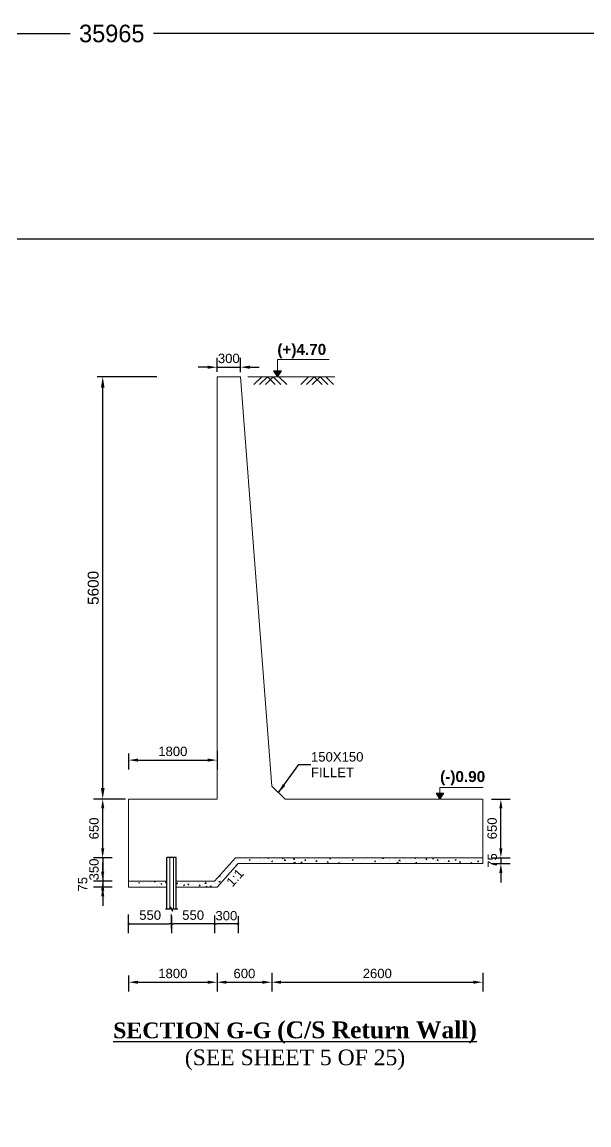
# Model space of a CAD drawing. Extents: x -358915 to 1258323, y -1667244 to -305611.
# Drawn here: x 365743 to 372996, y -1472801 to -1458699 of the extents above; entities that cross this region are included whole.
import ezdxf

# ---------------------------------------------------------------- set-up
doc = ezdxf.new("R2010")
doc.units = 0
doc.header["$LTSCALE"] = 300
doc.header["$MEASUREMENT"] = 0
doc.layers.get('0').update_dxf_attribs({"linetype": 'CONTINUOUS'})
doc.layers.get('DEFPOINTS').update_dxf_attribs({"linetype": 'CONTINUOUS'})
for name, color, linetype in [('Box', 7, 'CONTINUOUS'), ('LINE', 7, 'CONTINUOUS'), ('TXT', 7, 'CONTINUOUS')]:
    doc.layers.add(name, color=color, linetype=linetype)
doc.layers.add('Dim', color=7, linetype='CONTINUOUS', lineweight=9)
doc.layers.add('HATCH', color=252, linetype='CONTINUOUS', lineweight=5)
doc.styles.add('Arial', font='arial.ttf')
doc.styles.add('DIM', font='isocp3.shx')
doc.dimstyles.new('3', dxfattribs={"dimtxt": 225, "dimasz": 350, "dimexe": 100, "dimexo": 25, "dimgap": 9, "dimtad": 0, "dimdec": 0, "dimzin": 0, "dimdsep": 46, "dimtxsty": 'Standard', "dimcen": 0, "dimclrd": 5, "dimclre": 6, "dimclrt": 256, "dimadec": 0, "dimazin": 0, "dimtfac": 1, "dimtdec": 0, "dimtofl": 0, "dimtmove": 2, "dimatfit": 3, "dimfxl": 1, "dimtolj": 1, "dimtzin": 0, "dimarcsym": 0})
doc.dimstyles.new('dim_60', dxfattribs={"dimtxt": 120, "dimasz": 120, "dimexe": 60, "dimexo": 60, "dimgap": 50, "dimtad": 1, "dimdec": 0, "dimzin": 0, "dimdsep": 46, "dimtxsty": 'DIM', "dimcen": 0.09, "dimclrd": 5, "dimclre": 5, "dimclrt": 7, "dimadec": 0, "dimazin": 0, "dimtfac": 1, "dimtdec": 0, "dimtmove": 0, "dimatfit": 3, "dimfxl": 1, "dimtolj": 1, "dimtzin": 0, "dimarcsym": 0})
doc.dimstyles.new('dim_70', dxfattribs={"dimtxt": 140, "dimasz": 140, "dimexe": 70, "dimexo": 40, "dimgap": 50, "dimtad": 1, "dimdec": 0, "dimzin": 0, "dimdsep": 46, "dimtxsty": 'Arial', "dimcen": 0.09, "dimclrd": 5, "dimclre": 5, "dimclrt": 7, "dimadec": 0, "dimazin": 0, "dimtfac": 1, "dimtdec": 0, "dimtmove": 0, "dimatfit": 3, "dimfxl": 1, "dimtolj": 1, "dimtzin": 0, "dimarcsym": 0})

# ---------------------------------------------------------------- blocks, each defined once
blk = doc.blocks.new('*D366')
at = {"layer": 'DEFPOINTS', "color": 0, "ltscale": 500, "transparency": 16777216}
for p in [(368538, -1463112), (368238, -1463231), (368538, -1463236)]:
    blk.add_point(p, dxfattribs=at)
at = {"layer": 'Dim', "color": 5, "lineweight": -2, "ltscale": 500, "transparency": 16777216}
for p, q in [((368238, -1463171), (368238, -1462992)), ((368538, -1463176), (368538, -1462992)), ((368118, -1463112), (367998, -1463112)), ((368238, -1463112), (368538, -1463112)), ((368658, -1463112), (368778, -1463112))]:
    blk.add_line(p, q, dxfattribs=at)
at = {"layer": 'Dim', "color": 5, "ltscale": 500, "transparency": 16777216}
for points in [[(368118, -1463092), (368118, -1463132), (368238, -1463112)], [(368658, -1463092), (368658, -1463132), (368538, -1463112)]]:
    blk.add_solid(points, dxfattribs=at)
at = {"layer": 'Dim', "color": 7, "ltscale": 500, "transparency": 16777216, "insert": (368388, -1463000), "char_height": 120, "attachment_point": 5, "style": 'Arial'}
blk.add_mtext('\\A1;300', dxfattribs=at)
blk = doc.blocks.new('*D367')
at = {"layer": 'DEFPOINTS', "color": 0, "ltscale": 500, "transparency": 16777216}
for p in [(366976, -1469385), (366775, -1469684), (367225, -1469684)]:
    blk.add_point(p, dxfattribs=at)
at = {"layer": 'Dim', "color": 5, "lineweight": -2, "ltscale": 500, "transparency": 16777216}
for p, q in [((366775, -1469265), (366775, -1469145)), ((366895, -1469385), (366655, -1469385)), ((366775, -1469385), (366775, -1469684)), ((366895, -1469684), (366655, -1469684)), ((366775, -1469804), (366775, -1469924))]:
    blk.add_line(p, q, dxfattribs=at)
at = {"layer": 'Dim', "color": 5, "ltscale": 500, "transparency": 16777216}
for points in [[(366755, -1469265), (366795, -1469265), (366775, -1469385)], [(366755, -1469804), (366795, -1469804), (366775, -1469684)]]:
    blk.add_solid(points, dxfattribs=at)
at = {"layer": 'Dim', "color": 7, "ltscale": 500, "transparency": 16777216, "insert": (366664, -1469535), "char_height": 120, "attachment_point": 5, "rotation": 90, "style": 'Arial'}
blk.add_mtext('\\A1;350', dxfattribs=at)
blk = doc.blocks.new('*D368')
at = {"layer": 'DEFPOINTS', "color": 0, "ltscale": 500, "transparency": 16777216}
for p in [(366775, -1469759), (367225, -1469684), (367225, -1469759)]:
    blk.add_point(p, dxfattribs=at)
at = {"layer": 'Dim', "color": 5, "lineweight": -2, "ltscale": 500, "transparency": 16777216}
for p, q in [((366775, -1469564), (366775, -1469444)), ((366895, -1469684), (366655, -1469684)), ((366895, -1469759), (366655, -1469759)), ((366775, -1469684), (366775, -1469759)), ((366775, -1469879), (366775, -1469999))]:
    blk.add_line(p, q, dxfattribs=at)
at = {"layer": 'Dim', "color": 5, "ltscale": 500, "transparency": 16777216}
for points in [[(366755, -1469564), (366795, -1469564), (366775, -1469684)], [(366755, -1469879), (366795, -1469879), (366775, -1469759)]]:
    blk.add_solid(points, dxfattribs=at)
at = {"layer": 'Dim', "color": 7, "ltscale": 500, "transparency": 16777216, "insert": (366519, -1469723), "char_height": 120, "attachment_point": 5, "rotation": 90, "style": 'Arial'}
blk.add_mtext('\\A1;75', dxfattribs=at)
blk = doc.blocks.new('*D369')
at = {"layer": 'DEFPOINTS', "color": 0, "ltscale": 500, "transparency": 16777216}
for p in [(371468, -1469384), (371624, -1469459), (371869, -1469459)]:
    blk.add_point(p, dxfattribs=at)
at = {"layer": 'Dim', "color": 5, "lineweight": -2, "ltscale": 500, "transparency": 16777216}
for p, q in [((371869, -1469264), (371869, -1469144)), ((371749, -1469384), (371989, -1469384)), ((371749, -1469459), (371989, -1469459)), ((371869, -1469384), (371869, -1469459)), ((371869, -1469579), (371869, -1469699))]:
    blk.add_line(p, q, dxfattribs=at)
at = {"layer": 'Dim', "color": 5, "ltscale": 500, "transparency": 16777216}
for points in [[(371849, -1469264), (371889, -1469264), (371869, -1469384)], [(371849, -1469579), (371889, -1469579), (371869, -1469459)]]:
    blk.add_solid(points, dxfattribs=at)
at = {"layer": 'Dim', "color": 7, "ltscale": 500, "transparency": 16777216, "insert": (371759, -1469420), "char_height": 120, "attachment_point": 5, "rotation": 90, "style": 'Arial'}
blk.add_mtext('\\A1;75', dxfattribs=at)
blk = doc.blocks.new('*D370')
at = {"layer": 'DEFPOINTS', "color": 0, "ltscale": 500, "transparency": 16777216}
for p in [(368238, -1468886), (368938, -1468886), (368938, -1470976)]:
    blk.add_point(p, dxfattribs=at)
at = {"layer": 'Dim', "color": 5, "lineweight": -2, "ltscale": 500, "transparency": 16777216}
for p, q in [((368238, -1470856), (368238, -1471096)), ((368938, -1470856), (368938, -1471096)), ((368358, -1470976), (368818, -1470976))]:
    blk.add_line(p, q, dxfattribs=at)
at = {"layer": 'Dim', "color": 5, "ltscale": 500, "transparency": 16777216}
for points in [[(368358, -1470956), (368358, -1470996), (368238, -1470976)], [(368818, -1470956), (368818, -1470996), (368938, -1470976)]]:
    blk.add_solid(points, dxfattribs=at)
at = {"layer": 'Dim', "color": 7, "ltscale": 500, "transparency": 16777216, "insert": (368588, -1470865), "char_height": 120, "attachment_point": 5, "style": 'Arial'}
blk.add_mtext('\\A1;600', dxfattribs=at)
blk = doc.blocks.new('*D371')
at = {"layer": 'DEFPOINTS', "color": 0, "ltscale": 500, "transparency": 16777216}
for p in [(368938, -1468886), (371638, -1469876), (371638, -1470976)]:
    blk.add_point(p, dxfattribs=at)
at = {"layer": 'Dim', "color": 5, "lineweight": -2, "ltscale": 500, "transparency": 16777216}
for p, q in [((368938, -1470856), (368938, -1471096)), ((371638, -1470856), (371638, -1471096)), ((369058, -1470976), (371518, -1470976))]:
    blk.add_line(p, q, dxfattribs=at)
at = {"layer": 'Dim', "color": 5, "ltscale": 500, "transparency": 16777216}
for points in [[(369058, -1470956), (369058, -1470996), (368938, -1470976)], [(371518, -1470956), (371518, -1470996), (371638, -1470976)]]:
    blk.add_solid(points, dxfattribs=at)
at = {"layer": 'Dim', "color": 7, "ltscale": 500, "transparency": 16777216, "insert": (370288, -1470865), "char_height": 120, "attachment_point": 5, "style": 'Arial'}
blk.add_mtext('\\A1;2600', dxfattribs=at)
blk = doc.blocks.new('*D372')
at = {"layer": 'DEFPOINTS', "color": 0, "ltscale": 500, "transparency": 16777216}
for p in [(371596, -1468634), (371869, -1468634), (371596, -1469384)]:
    blk.add_point(p, dxfattribs=at)
at = {"layer": 'Dim', "color": 5, "lineweight": -2, "ltscale": 500, "transparency": 16777216}
for p, q in [((371749, -1468634), (371989, -1468634)), ((371869, -1469264), (371869, -1468754)), ((371749, -1469384), (371989, -1469384))]:
    blk.add_line(p, q, dxfattribs=at)
at = {"layer": 'Dim', "color": 5, "ltscale": 500, "transparency": 16777216}
for points in [[(371849, -1468754), (371889, -1468754), (371869, -1468634)], [(371849, -1469264), (371889, -1469264), (371869, -1469384)]]:
    blk.add_solid(points, dxfattribs=at)
at = {"layer": 'Dim', "color": 7, "ltscale": 500, "transparency": 16777216, "insert": (371758, -1469009), "char_height": 120, "attachment_point": 5, "rotation": 90, "style": 'Arial'}
blk.add_mtext('\\A1;650', dxfattribs=at)
blk = doc.blocks.new('*D373')
at = {"layer": 'DEFPOINTS', "color": 0, "ltscale": 500, "transparency": 16777216}
for p in [(366775, -1468634), (367225, -1468634), (367225, -1469385)]:
    blk.add_point(p, dxfattribs=at)
at = {"layer": 'Dim', "color": 5, "lineweight": -2, "ltscale": 500, "transparency": 16777216}
for p, q in [((366895, -1468634), (366655, -1468634)), ((366775, -1469265), (366775, -1468754)), ((366895, -1469385), (366655, -1469385))]:
    blk.add_line(p, q, dxfattribs=at)
at = {"layer": 'Dim', "color": 5, "ltscale": 500, "transparency": 16777216}
for points in [[(366755, -1468754), (366795, -1468754), (366775, -1468634)], [(366755, -1469265), (366795, -1469265), (366775, -1469385)]]:
    blk.add_solid(points, dxfattribs=at)
at = {"layer": 'Dim', "color": 7, "ltscale": 500, "transparency": 16777216, "insert": (366664, -1469010), "char_height": 120, "attachment_point": 5, "rotation": 90, "style": 'Arial'}
blk.add_mtext('\\A1;650', dxfattribs=at)
blk = doc.blocks.new('_Dot')
at = {"color": 0, "linetype": 'ByBlock', "lineweight": -2}
blk.add_line((-0.5, 0), (-1, 0), dxfattribs=at)
at = {"color": 0, "linetype": 'ByBlock', "const_width": 0.5}
blk.add_lwpolyline([(-0.25, 0, 1), (0.25, 0, 1)], format="xyb", close=True, dxfattribs=at)
blk = doc.blocks.new('*D374')
at = {"layer": 'DEFPOINTS', "color": 0, "ltscale": 500, "transparency": 16777216}
for p in [(367657, -1470230), (367107, -1470421), (367657, -1470350)]:
    blk.add_point(p, dxfattribs=at)
at = {"layer": 'Dim', "color": 5, "lineweight": -2, "ltscale": 500, "transparency": 16777216}
for p, q in [((367107, -1470350), (367107, -1470110)), ((367657, -1470290), (367657, -1470110)), ((367137, -1470230), (367627, -1470230))]:
    blk.add_line(p, q, dxfattribs=at)
at = {"layer": 'Dim', "color": 5, "lineweight": -2, "ltscale": 500, "transparency": 16777216, "xscale": 30, "yscale": 30, "zscale": 30, "rotation": 180}
blk.add_blockref('_Dot', (367107, -1470230), dxfattribs=at)
at = {"layer": 'Dim', "color": 5, "lineweight": -2, "ltscale": 500, "transparency": 16777216, "xscale": 30, "yscale": 30, "zscale": 30}
blk.add_blockref('_Dot', (367657, -1470230), dxfattribs=at)
at = {"layer": 'Dim', "color": 7, "ltscale": 500, "transparency": 16777216, "insert": (367382, -1470119), "char_height": 120, "attachment_point": 5, "style": 'Arial'}
blk.add_mtext('\\A1;550', dxfattribs=at)
blk = doc.blocks.new('*D375')
at = {"layer": 'DEFPOINTS', "color": 0, "ltscale": 500, "transparency": 16777216}
for p in [(367657, -1470075), (368207, -1470063), (367657, -1470230)]:
    blk.add_point(p, dxfattribs=at)
at = {"layer": 'Dim', "color": 5, "lineweight": -2, "ltscale": 500, "transparency": 16777216}
for p, q in [((367657, -1470135), (367657, -1470350)), ((368207, -1470123), (368207, -1470350)), ((368177, -1470230), (367687, -1470230))]:
    blk.add_line(p, q, dxfattribs=at)
at = {"layer": 'Dim', "color": 5, "lineweight": -2, "ltscale": 500, "transparency": 16777216, "xscale": 30, "yscale": 30, "zscale": 30, "rotation": 180}
blk.add_blockref('_Dot', (367657, -1470230), dxfattribs=at)
at = {"layer": 'Dim', "color": 5, "lineweight": -2, "ltscale": 500, "transparency": 16777216, "xscale": 30, "yscale": 30, "zscale": 30}
blk.add_blockref('_Dot', (368207, -1470230), dxfattribs=at)
at = {"layer": 'Dim', "color": 7, "ltscale": 500, "transparency": 16777216, "insert": (367932, -1470119), "char_height": 120, "attachment_point": 5, "style": 'Arial'}
blk.add_mtext('\\A1;550', dxfattribs=at)
blk = doc.blocks.new('*D376')
at = {"layer": 'DEFPOINTS', "color": 0, "ltscale": 500, "transparency": 16777216}
for p in [(368207, -1470113), (368507, -1470071), (368207, -1470230)]:
    blk.add_point(p, dxfattribs=at)
at = {"layer": 'Dim', "color": 5, "lineweight": -2, "ltscale": 500, "transparency": 16777216}
for p, q in [((368207, -1470173), (368207, -1470350)), ((368507, -1470131), (368507, -1470350)), ((368477, -1470230), (368237, -1470230))]:
    blk.add_line(p, q, dxfattribs=at)
at = {"layer": 'Dim', "color": 5, "lineweight": -2, "ltscale": 500, "transparency": 16777216, "xscale": 30, "yscale": 30, "zscale": 30, "rotation": 180}
blk.add_blockref('_Dot', (368207, -1470230), dxfattribs=at)
at = {"layer": 'Dim', "color": 5, "lineweight": -2, "ltscale": 500, "transparency": 16777216, "xscale": 30, "yscale": 30, "zscale": 30}
blk.add_blockref('_Dot', (368507, -1470230), dxfattribs=at)
at = {"layer": 'Dim', "color": 7, "ltscale": 500, "transparency": 16777216, "insert": (368357, -1470126), "char_height": 120, "attachment_point": 5, "style": 'Arial'}
blk.add_mtext('\\A1;300', dxfattribs=at)
blk = doc.blocks.new('*D377')
at = {"layer": 'DEFPOINTS', "color": 0, "ltscale": 500, "transparency": 16777216}
for p in [(368238, -1469051), (367107, -1470830), (368238, -1470976)]:
    blk.add_point(p, dxfattribs=at)
at = {"layer": 'Dim', "color": 5, "lineweight": -2, "ltscale": 500, "transparency": 16777216}
for p, q in [((367107, -1470890), (367107, -1471096)), ((368238, -1470856), (368238, -1471096)), ((367227, -1470976), (368118, -1470976))]:
    blk.add_line(p, q, dxfattribs=at)
at = {"layer": 'Dim', "color": 5, "ltscale": 500, "transparency": 16777216}
for points in [[(367227, -1470956), (367227, -1470996), (367107, -1470976)], [(368118, -1470956), (368118, -1470996), (368238, -1470976)]]:
    blk.add_solid(points, dxfattribs=at)
at = {"layer": 'Dim', "color": 7, "ltscale": 500, "transparency": 16777216, "insert": (367672, -1470865), "char_height": 120, "attachment_point": 5, "style": 'Arial'}
blk.add_mtext('\\A1;1800', dxfattribs=at)
blk = doc.blocks.new('*D379')
at = {"layer": 'Box', "color": 5, "lineweight": -2, "transparency": 16777216}
for p, q in [((367467, -1463234), (366705, -1463234)), ((366775, -1468494), (366775, -1463374)), ((367067, -1468634), (366705, -1468634))]:
    blk.add_line(p, q, dxfattribs=at)
at = {"layer": 'Box', "color": 5, "transparency": 16777216}
for points in [[(366752, -1463374), (366799, -1463374), (366775, -1463234)], [(366752, -1468494), (366799, -1468494), (366775, -1468634)]]:
    blk.add_solid(points, dxfattribs=at)
at = {"layer": 'DEFPOINTS', "color": 0, "transparency": 16777216}
for p in [(366775, -1463234), (367507, -1463234), (367107, -1468634)]:
    blk.add_point(p, dxfattribs=at)
at = {"layer": 'Box', "color": 7, "transparency": 16777216, "insert": (366654, -1465934), "char_height": 140, "attachment_point": 5, "rotation": 90, "style": 'Arial'}
blk.add_mtext('\\A1;5600', dxfattribs=at)
blk = doc.blocks.new('*D1356')
at = {"layer": 'DEFPOINTS', "color": 0, "ltscale": 500, "transparency": 16777216}
for p in [(368238, -1466211), (367107, -1467990), (368238, -1468136)]:
    blk.add_point(p, dxfattribs=at)
at = {"layer": 'Dim', "color": 5, "lineweight": -2, "ltscale": 500, "transparency": 16777216}
for p, q in [((367107, -1468050), (367107, -1468256)), ((368238, -1468016), (368238, -1468256)), ((367227, -1468136), (368118, -1468136))]:
    blk.add_line(p, q, dxfattribs=at)
at = {"layer": 'Dim', "color": 5, "ltscale": 500, "transparency": 16777216}
for points in [[(367227, -1468116), (367227, -1468156), (367107, -1468136)], [(368118, -1468116), (368118, -1468156), (368238, -1468136)]]:
    blk.add_solid(points, dxfattribs=at)
at = {"layer": 'Dim', "color": 7, "ltscale": 500, "transparency": 16777216, "insert": (367672, -1468025), "char_height": 120, "attachment_point": 5, "style": 'Arial'}
blk.add_mtext('\\A1;1800', dxfattribs=at)
blk = doc.blocks.new('*D1498')
at = {"layer": 'DEFPOINTS', "color": 0, "ltscale": 0.5, "transparency": 16777216}
for p in [(384873, -1458846), (348908, -1461471), (384873, -1461471)]:
    blk.add_point(p, dxfattribs=at)
at = {"layer": 'LINE', "color": 6, "lineweight": -2, "ltscale": 0.5, "transparency": 16777216}
for p, q in [((348908, -1461446), (348908, -1458746)), ((384873, -1461446), (384873, -1458746))]:
    blk.add_line(p, q, dxfattribs=at)
at = {"layer": 'LINE', "color": 5, "lineweight": -2, "ltscale": 0.5, "transparency": 16777216}
for p, q in [((349258, -1458846), (366357, -1458846)), ((384523, -1458846), (367425, -1458846))]:
    blk.add_line(p, q, dxfattribs=at)
at = {"layer": 'LINE', "color": 5, "ltscale": 0.5, "transparency": 16777216}
for points in [[(349258, -1458788), (349258, -1458904), (348908, -1458846)], [(384523, -1458788), (384523, -1458904), (384873, -1458846)]]:
    blk.add_solid(points, dxfattribs=at)
at = {"layer": 'LINE', "ltscale": 0.5, "transparency": 16777216, "insert": (366891, -1458846), "char_height": 225, "attachment_point": 5}
blk.add_mtext('\\A1;35965', dxfattribs=at)

msp = doc.modelspace()

# ---------------------------------------------------------------- hatches: boundary and pattern name
at = {"layer": 'Dim', "ltscale": 500}
h = msp.add_hatch(color=15, dxfattribs=at)
h.dxf.hatch_style = 1
h.paths.add_polyline_path([(369010.8, -1463160.1), (368961.1, -1463160.1), (369010.8, -1463234.1)])
h.paths.add_polyline_path([(369060.5, -1463160.1), (369010.8, -1463160.1), (369010.8, -1463234.1)])
h = msp.add_hatch(color=15, dxfattribs=at)
h.dxf.hatch_style = 1
h.paths.add_polyline_path([(371089.3, -1468560.5), (371039.6, -1468560.5), (371089.3, -1468634.4)])
h.paths.add_polyline_path([(371139, -1468560.5), (371089.3, -1468560.5), (371089.3, -1468634.4)])
at = {"layer": 'HATCH', "ltscale": 10}
h = msp.add_hatch(dxfattribs=at)
h.set_pattern_fill('ANSI31', color=256, scale=375, angle=45, style=0)
h.set_pattern_definition([(90, (325026.13, -1460072.966), (-46.875, 7e-15), [])])
h.paths.add_polyline_path([(367596.9, -1470039.2), (367641.2, -1470039.2), (367641.2, -1470010.6), (367669.2, -1470066), (367669.2, -1470039.2), (367716.9, -1470038.5), (367716.9, -1469384.4), (367596.9, -1469384.4)])

# ---------------------------------------------------------------- linework, layer by layer
at = {"color": 7, "lineweight": 15}
for p, q in [((368538, -1463234.1), (368238, -1463234.1)), ((368238, -1468634.4), (368238, -1463234.1)), ((368938.2, -1468469.8), (368538, -1463234.1)), ((368938.2, -1468469.8), (369111.5, -1468634.4)), ((367106.9, -1468634.4), (368238, -1468634.4)), ((367106.9, -1469759.4), (367106.9, -1468634.4)), ((369106.9, -1468634.4), (371633.6, -1468634.4)), ((369106.9, -1468634.4), (369106.9, -1468634.4)), ((371638.2, -1469459.4), (371638.2, -1468634.4)), ((368475.9, -1469384.4), (371638.2, -1469384.4)), ((371638.2, -1469459.4), (368507, -1469459.4)), ((367106.9, -1469684.4), (367596.9, -1469684.4)), ((367106.9, -1469759.4), (367596.9, -1469759.4)), ((367716.9, -1469684.4), (368206.9, -1469684.4)), ((367716.9, -1469759.4), (368238, -1469759.4))]:
    msp.add_line(p, q, dxfattribs=at)
for points in [[(368475.9, -1469384.4), (368206.9, -1469684.4)], [(368507, -1469459.4), (368238, -1469759.4)]]:
    msp.add_lwpolyline(points, dxfattribs=at)
at = {"layer": 'Dim', "ltscale": 500}
for points in [[(369010.8, -1463160.1), (369010.8, -1463012.9), (369673.4, -1463012.9)], [(371089.3, -1468560.5), (371089.3, -1468484.6), (371641.1, -1468484.6)]]:
    msp.add_lwpolyline(points, dxfattribs=at)
for points in [[(369010.8, -1463234.1), (369060.5, -1463160.1), (368961.1, -1463160.1)], [(371089.3, -1468634.4), (371039.6, -1468560.5), (371139, -1468560.5)]]:
    msp.add_lwpolyline(points, close=True, dxfattribs=at)
at = {"layer": 'HATCH', "color": 8, "lineweight": 15}
msp.add_line((368633, -1463234.1), (369744.8, -1463234.1), dxfattribs=at)
for points in [[(368808.8, -1463234.1), (368709, -1463333.9)], [(368882.4, -1463234.1), (368782.5, -1463333.9)], [(368955.9, -1463234.1), (368856, -1463333.9)], [(368882.4, -1463234.1), (368982.2, -1463333.9)], [(368955.9, -1463234.1), (369055.8, -1463333.9)], [(369029.4, -1463234.1), (369129.3, -1463333.9)], [(369408.2, -1463234.1), (369308.3, -1463333.9)], [(369481.7, -1463234.1), (369381.9, -1463333.9)], [(369555.3, -1463234.1), (369455.4, -1463333.9)], [(369481.7, -1463234.1), (369581.6, -1463333.9)], [(369555.3, -1463234.1), (369655.1, -1463333.9)], [(369628.8, -1463234.1), (369728.7, -1463333.9)]]:
    msp.add_lwpolyline(points, dxfattribs=at)
at = {"layer": 'LINE'}
for p, q in [((367596.9, -1469684.4), (367596.9, -1469382.5)), ((367596.9, -1470038.5), (367596.9, -1469382.5)), ((367716.9, -1469382.5), (367596.9, -1469382.5)), ((367716.9, -1470038.5), (367716.9, -1469382.5)), ((367578.5, -1470039.2), (367641.2, -1470039.2)), ((367641.2, -1470039.2), (367641.2, -1470010.6)), ((367641.2, -1470010.6), (367669.2, -1470066)), ((367669.2, -1470066), (367669.2, -1470039.2)), ((367669.6, -1470039.2), (367735.6, -1470039.2))]:
    msp.add_line(p, q, dxfattribs=at)
at = {"layer": 'LINE', "color": 2, "lineweight": 15}
for p, q in [((368389.4, -1469480.9), (368395.1, -1469481.4)), ((368395.1, -1469481.4), (368394.1, -1469475.8)), ((368404.6, -1469475.8), (368404.6, -1469475.8)), ((368439.3, -1469472.1), (368439.3, -1469472.1)), ((368478.9, -1469478.8), (368492.9, -1469473.4)), ((368478.9, -1469478.8), (368485.6, -1469483.3)), ((368486, -1469479.1), (368486, -1469479.1)), ((368488.4, -1469412.5), (368488.4, -1469412.5)), ((368491.9, -1469476.3), (368492.9, -1469473.4)), ((368530.9, -1469459.2), (368530.9, -1469459.2)), ((368542.3, -1469417.8), (368542.3, -1469417.8)), ((368555.9, -1469452.1), (368555.9, -1469452.1)), ((368581, -1469452.6), (368581, -1469452.6)), ((368592.3, -1469397.5), (368592.3, -1469397.5)), ((368646.9, -1469414.3), (368660.9, -1469408.9)), ((368646.9, -1469414.3), (368656.9, -1469421)), ((368649.1, -1469422.3), (368649.1, -1469422.3)), ((368656.7, -1469442.6), (368656.7, -1469442.6)), ((368656.9, -1469421), (368660.9, -1469408.9)), ((368672.5, -1469432.1), (368672.5, -1469432.1)), ((368692.6, -1469450), (368692.6, -1469450)), ((368755.8, -1469426.8), (368755.8, -1469426.8)), ((368783.1, -1469426), (368783.1, -1469426)), ((368789.2, -1469412.1), (368789.2, -1469412.1)), ((368793.6, -1469437.2), (368793.6, -1469437.2)), ((368833.1, -1469419.4), (368833.1, -1469419.4)), ((368862.6, -1469431.3), (368862.6, -1469431.3)), ((368881.6, -1469388.4), (368885.4, -1469384.4)), ((368881.6, -1469388.5), (368899.3, -1469391.3)), ((368897.5, -1469422.2), (368897.5, -1469422.2)), ((368899.3, -1469391.3), (368898.5, -1469384.4)), ((368905.8, -1469392.1), (368905.8, -1469392.1)), ((368908.9, -1469409.4), (368908.9, -1469409.4)), ((368934.3, -1469430.3), (368948.4, -1469424.9)), ((368934.3, -1469430.3), (368944.3, -1469437)), ((368944.3, -1469437), (368948.3, -1469424.9)), ((368969.4, -1469435.8), (368969.4, -1469435.8)), ((369000.1, -1469408.1), (369000.1, -1469408.1)), ((369035.2, -1469392.8), (369035.2, -1469392.8)), ((369072.7, -1469392.7), (369079.6, -1469384.4)), ((369072.7, -1469392.7), (369084.6, -1469393.7)), ((369076.1, -1469440.4), (369076.1, -1469440.4)), ((369084.6, -1469393.7), (369082.9, -1469384.4)), ((369085.2, -1469386.2), (369085.2, -1469386.2)), ((369095, -1469421.6), (369112.8, -1469424.4)), ((369095.1, -1469421.5), (369110.7, -1469405.3)), ((369101.2, -1469395.3), (369101.2, -1469395.3)), ((369108.4, -1469455.1), (369108.4, -1469455.1)), ((369112.8, -1469424.4), (369110.6, -1469405.4)), ((369182.9, -1469444.9), (369182.9, -1469444.9)), ((369202.6, -1469446.9), (369202.6, -1469446.9)), ((369216.1, -1469405.2), (369225.7, -1469393.7)), ((369216.1, -1469405.2), (369228.1, -1469406.3)), ((369221.8, -1469446.3), (369235.8, -1469440.9)), ((369221.8, -1469446.3), (369231.7, -1469453)), ((369228.1, -1469406.3), (369225.7, -1469393.7)), ((369231.7, -1469453), (369235.8, -1469440.9)), ((369234.7, -1469438.5), (369234.7, -1469438.5)), ((369247.5, -1469451.3), (369247.5, -1469451.3)), ((369284.8, -1469431.9), (369284.8, -1469431.9)), ((369289.7, -1469449.4), (369289.7, -1469449.4)), ((369305.3, -1469432.8), (369305.3, -1469432.8)), ((369308.4, -1469454.7), (369326.2, -1469457.5)), ((369308.5, -1469454.6), (369324.1, -1469438.4)), ((369326.2, -1469457.5), (369324, -1469438.5)), ((369359.6, -1469417.8), (369369.2, -1469406.3)), ((369359.6, -1469417.8), (369371.5, -1469418.8)), ((369360.5, -1469421.9), (369360.5, -1469421.9)), ((369364.1, -1469431.3), (369364.1, -1469431.3)), ((369371.5, -1469418.8), (369369.2, -1469406.3)), ((369393.7, -1469384.4), (369399.8, -1469388.5)), ((369396.4, -1469453.9), (369396.4, -1469453.9)), ((369399.8, -1469388.5), (369401.1, -1469384.4)), ((369406.3, -1469420), (369406.3, -1469420)), ((369480.7, -1469411.3), (369480.7, -1469411.3)), ((369486.8, -1469405.3), (369486.8, -1469405.3)), ((369503, -1469430.3), (369512.7, -1469418.8)), ((369503, -1469430.3), (369515, -1469431.4)), ((369503.2, -1469458.4), (369503.2, -1469458.4)), ((369510.2, -1469405), (369510.2, -1469405)), ((369515, -1469431.4), (369512.7, -1469418.8)), ((369516.7, -1469459.4), (369523.2, -1469457)), ((369522.4, -1469459.4), (369523.2, -1469457)), ((369528.7, -1469455.2), (369528.7, -1469455.2)), ((369536.9, -1469398.7), (369536.9, -1469398.7)), ((369597.4, -1469391.3), (369597.4, -1469391.3)), ((369610.5, -1469457.5), (369610.5, -1469457.5)), ((369612.6, -1469388.8), (369612.6, -1469388.8)), ((369612.9, -1469390.9), (369612.9, -1469390.9)), ((369645.3, -1469435.2), (369645.3, -1469435.2)), ((369646.5, -1469442.9), (369656.1, -1469431.4)), ((369646.5, -1469442.9), (369658.4, -1469443.9)), ((369658.4, -1469443.9), (369656.1, -1469431.4)), ((369677.2, -1469397.8), (369691.2, -1469392.4)), ((369677.2, -1469397.8), (369687.2, -1469404.5)), ((369686.3, -1469451), (369686.3, -1469451)), ((369687.2, -1469404.5), (369691.2, -1469392.4)), ((369691.9, -1469388.1), (369691.9, -1469388.1)), ((369711.5, -1469444.7), (369711.5, -1469444.7)), ((369736.4, -1469444.4), (369736.4, -1469444.4)), ((369761.9, -1469415.2), (369761.9, -1469415.2)), ((369789.9, -1469455.4), (369799.6, -1469443.9)), ((369789.9, -1469455.4), (369801.9, -1469456.5)), ((369798.7, -1469392.6), (369798.7, -1469392.6)), ((369801.9, -1469456.5), (369799.6, -1469443.9)), ((369812.1, -1469434.4), (369812.1, -1469434.4)), ((369815.4, -1469429.7), (369815.4, -1469429.7)), ((369878.6, -1469395.1), (369878.6, -1469395.1)), ((369905.5, -1469397.1), (369905.5, -1469397.1)), ((369918, -1469415.6), (369918, -1469415.6)), ((369938.4, -1469417.8), (369938.4, -1469417.8)), ((369940.5, -1469459.4), (369943, -1469456.5)), ((369943.6, -1469459.4), (369943, -1469456.5)), ((369964.7, -1469413.8), (369978.7, -1469408.5)), ((369964.7, -1469413.8), (369974.6, -1469420.6)), ((369974.6, -1469420.6), (369978.7, -1469408.5)), ((369988.5, -1469411.2), (369988.5, -1469411.2)), ((370012.2, -1469401.6), (370012.2, -1469401.6)), ((370019.1, -1469402.8), (370019.1, -1469402.8)), ((370064.3, -1469401.2), (370064.3, -1469401.2)), ((370071.6, -1469445.1), (370071.6, -1469445.1)), ((370119, -1469406.2), (370119, -1469406.2)), ((370120.5, -1469454.4), (370120.5, -1469454.4)), ((370122.9, -1469387.8), (370122.9, -1469387.8)), ((370188, -1469456.9), (370188, -1469456.9)), ((370188.2, -1469425.1), (370188.2, -1469425.1)), ((370190.6, -1469384.6), (370190.6, -1469384.6)), ((370223.2, -1469440.3), (370223.2, -1469440.3)), ((370225.7, -1469410.7), (370225.7, -1469410.7)), ((370252.1, -1469429.9), (370266.1, -1469424.5)), ((370252.1, -1469429.9), (370262, -1469436.6)), ((370262, -1469436.6), (370266.1, -1469424.5)), ((370263.8, -1469446.9), (370263.8, -1469446.9)), ((370290.3, -1469388.3), (370290.3, -1469388.3)), ((370304.9, -1469405.1), (370304.9, -1469405.1)), ((370324.2, -1469427.5), (370324.2, -1469427.5)), ((370332.5, -1469415.2), (370332.5, -1469415.2)), ((370349.2, -1469392.3), (370367, -1469395.1)), ((370349.3, -1469392.2), (370356.7, -1469384.4)), ((370367, -1469395.1), (370365.7, -1469384.4)), ((370390.1, -1469430.3), (370390.1, -1469430.3)), ((370397.1, -1469392.8), (370397.1, -1469392.8)), ((370421.5, -1469385), (370421.5, -1469385)), ((370428.1, -1469412.5), (370428.1, -1469412.5)), ((370439.3, -1469419.7), (370439.3, -1469419.7)), ((370440.1, -1469423.7), (370440.1, -1469423.7)), ((370503.9, -1469397.3), (370503.9, -1469397.3)), ((370515.9, -1469413.7), (370515.9, -1469413.7)), ((370530.8, -1469398.4), (370530.8, -1469398.4)), ((370539.5, -1469445.9), (370553.5, -1469440.5)), ((370539.5, -1469445.9), (370549.5, -1469452.6)), ((370546, -1469424.2), (370546, -1469424.2)), ((370549.5, -1469452.6), (370553.5, -1469440.5)), ((370562.6, -1469425.4), (370580.4, -1469428.2)), ((370562.7, -1469425.3), (370578.3, -1469409.1)), ((370580.4, -1469428.2), (370578.2, -1469409.2)), ((370610.6, -1469401.9), (370610.6, -1469401.9)), ((370629.4, -1469452.2), (370629.4, -1469452.2)), ((370631.8, -1469385.6), (370631.8, -1469385.6)), ((370642.2, -1469397.1), (370642.2, -1469397.1)), ((370652.8, -1469428.7), (370652.8, -1469428.7)), ((370692.3, -1469390.5), (370692.3, -1469390.5)), ((370712.1, -1469384.4), (370717.5, -1469388.1)), ((370715.4, -1469459.4), (370715.4, -1469459.4)), ((370717.4, -1469406.4), (370717.4, -1469406.4)), ((370717.5, -1469388.1), (370718.7, -1469384.4)), ((370733.2, -1469437.2), (370733.2, -1469437.2)), ((370759.6, -1469433.2), (370759.6, -1469433.2)), ((370763.2, -1469444.3), (370763.2, -1469444.3)), ((370766.3, -1469392.8), (370773.4, -1469384.4)), ((370766.3, -1469392.8), (370778.3, -1469393.9)), ((370776.1, -1469458.5), (370782.1, -1469459.4)), ((370776.2, -1469458.4), (370791.7, -1469442.2)), ((370778.3, -1469393.9), (370776.5, -1469384.4)), ((370793.6, -1469459.4), (370791.6, -1469442.3)), ((370824.2, -1469410.9), (370824.2, -1469410.9)), ((370833.3, -1469459.4), (370841, -1469456.5)), ((370835.9, -1469423.1), (370835.9, -1469423.1)), ((370840, -1469459.4), (370840.9, -1469456.5)), ((370841.7, -1469442.8), (370841.7, -1469442.8)), ((370866.3, -1469437.7), (370866.3, -1469437.7)), ((370879.8, -1469424.3), (370879.8, -1469424.3)), ((370891.8, -1469436.2), (370891.8, -1469436.2)), ((370909.8, -1469405.4), (370919.4, -1469393.9)), ((370909.8, -1469405.4), (370921.7, -1469406.4)), ((370921.7, -1469406.4), (370919.4, -1469393.9)), ((370930.9, -1469415.4), (370930.9, -1469415.4)), ((370937, -1469410.3), (370937, -1469410.3)), ((370967.5, -1469426.2), (370967.5, -1469426.2)), ((370973.1, -1469442.2), (370973.1, -1469442.2)), ((370995, -1469397.4), (371009, -1469392)), ((370995, -1469397.4), (371004.9, -1469404.1)), ((370996.4, -1469404.3), (370996.4, -1469404.3)), ((371004.9, -1469404.1), (371009, -1469392)), ((371037.7, -1469419.9), (371037.7, -1469419.9)), ((371040.8, -1469395.3), (371040.8, -1469395.3)), ((371044.4, -1469448.2), (371044.4, -1469448.2)), ((371053.2, -1469417.9), (371062.9, -1469406.5)), ((371053.2, -1469417.9), (371065.2, -1469419)), ((371065.2, -1469419), (371062.9, -1469406.5)), ((371079.9, -1469446.8), (371079.9, -1469446.8)), ((371093.8, -1469409.6), (371093.8, -1469409.6)), ((371141.1, -1469447.8), (371141.1, -1469447.8)), ((371143.9, -1469403), (371143.9, -1469403)), ((371144.5, -1469424.4), (371144.5, -1469424.4)), ((371161, -1469428.2), (371161, -1469428.2)), ((371186.6, -1469451.3), (371186.6, -1469451.3)), ((371196.7, -1469430.5), (371206.3, -1469419)), ((371196.7, -1469430.5), (371207.1, -1469431.4)), ((371207.1, -1469423.1), (371206.3, -1469419)), ((371208.6, -1469431.5), (371207.1, -1469423.1)), ((371207.1, -1469431.4), (371208.6, -1469431.5)), ((371219.7, -1469393), (371219.7, -1469393)), ((371242.1, -1469435), (371242.1, -1469435)), ((371251.2, -1469428.9), (371251.2, -1469428.9)), ((371277.6, -1469408.1), (371277.6, -1469408.1)), ((371282.4, -1469413.4), (371296.4, -1469408)), ((371282.4, -1469413.4), (371292.4, -1469420.1)), ((371292.4, -1469420.1), (371296.4, -1469408)), ((371293.4, -1469455.3), (371293.4, -1469455.3)), ((371293.4, -1469455.8), (371293.4, -1469455.8)), ((371340.1, -1469443), (371349.8, -1469431.6)), ((371340.1, -1469443), (371352.1, -1469444.1)), ((371343.4, -1469448.7), (371343.4, -1469448.7)), ((371346, -1469420), (371346, -1469420)), ((371352.1, -1469444.1), (371349.8, -1469431.6)), ((371358, -1469433.4), (371358, -1469433.4)), ((371394.3, -1469388.1), (371394.3, -1469388.1)), ((371419.2, -1469438.7), (371419.2, -1469438.7)), ((371448.7, -1469405.9), (371448.7, -1469405.9)), ((371464.7, -1469437.9), (371464.7, -1469437.9)), ((371470.6, -1469458.1), (371470.6, -1469458.1)), ((371483.6, -1469455.6), (371493.2, -1469444.1)), ((371483.6, -1469455.6), (371495.5, -1469456.6)), ((371495.5, -1469456.6), (371493.2, -1469444.1)), ((371545.5, -1469422.1), (371545.5, -1469422.1)), ((371549.7, -1469393.1), (371549.7, -1469393.1)), ((371569.8, -1469429.4), (371583.8, -1469424)), ((371569.8, -1469429.4), (371579.8, -1469436.1)), ((371571.5, -1469442.4), (371571.5, -1469442.4)), ((371579.8, -1469436.1), (371583.8, -1469424)), ((371587.3, -1469438.1), (371587.3, -1469438.1)), ((371595.5, -1469415.5), (371595.5, -1469415.5)), ((371634.3, -1469459.4), (371636.7, -1469456.7)), ((371637.2, -1469459.4), (371636.7, -1469456.7)), ((371651.1, -1469444.7), (371651.1, -1469444.7)), ((368267.4, -1469618.3), (368277.1, -1469606.8)), ((368267.4, -1469618.3), (368279.4, -1469619.3)), ((368279.4, -1469619.3), (368277.1, -1469606.8)), ((368314.4, -1469611.5), (368314.4, -1469611.5)), ((368352, -1469554.7), (368352, -1469554.7)), ((368356.8, -1469617.2), (368356.8, -1469617.2)), ((368382.5, -1469558.4), (368382.5, -1469558.4)), ((368385, -1469491.9), (368385, -1469491.9)), ((368396.6, -1469515.5), (368396.6, -1469515.5)), ((367152.2, -1469726), (367152.2, -1469726)), ((367156.3, -1469692.4), (367156.3, -1469692.4)), ((367185.6, -1469696.6), (367185.6, -1469696.6)), ((367217.7, -1469704.1), (367217.7, -1469704.1)), ((367231.8, -1469704.8), (367245.9, -1469699.4)), ((367231.8, -1469704.8), (367241.8, -1469711.5)), ((367241.8, -1469711.5), (367245.8, -1469699.4)), ((367253.2, -1469713.2), (367253.2, -1469713.2)), ((367267.8, -1469697.5), (367267.8, -1469697.5)), ((367292.4, -1469701.1), (367292.4, -1469701.1)), ((367343.5, -1469687.5), (367343.5, -1469687.5)), ((367357.1, -1469698.2), (367357.1, -1469698.2)), ((367399.2, -1469705.6), (367399.2, -1469705.6)), ((367417.2, -1469749.7), (367417.2, -1469749.7)), ((367434.5, -1469693.4), (367442, -1469684.4)), ((367434.5, -1469693.4), (367446.4, -1469694.4)), ((367446.4, -1469694.4), (367444.6, -1469684.4)), ((367457.4, -1469750.7), (367457.4, -1469750.7)), ((367467.3, -1469743.1), (367467.3, -1469743.1)), ((367497.9, -1469751.6), (367497.9, -1469751.6)), ((367505.9, -1469710.1), (367505.9, -1469710.1)), ((367519.3, -1469720.8), (367533.3, -1469715.4)), ((367519.3, -1469720.8), (367529.2, -1469727.5)), ((367529.2, -1469727.5), (367533.3, -1469715.4)), ((367543, -1469733.2), (367543, -1469733.2)), ((367558.4, -1469737.9), (367558.4, -1469737.9)), ((367570.5, -1469687.8), (367570.5, -1469687.8)), ((367577.9, -1469705.9), (367587.6, -1469694.4)), ((367577.9, -1469705.9), (367589.9, -1469707)), ((367589.9, -1469707), (367587.6, -1469694.5)), ((367719.4, -1469710), (367719.4, -1469710)), ((367719.5, -1469719.2), (367719.5, -1469719.2)), ((367721.4, -1469718.5), (367731, -1469707)), ((367721.4, -1469718.5), (367733.3, -1469719.5)), ((367733.3, -1469719.5), (367731, -1469707)), ((367731.2, -1469711.6), (367731.2, -1469711.6)), ((367764.9, -1469708.8), (367764.9, -1469708.8)), ((367779.1, -1469755.5), (367779.1, -1469755.5)), ((367784, -1469696.8), (367784, -1469696.8)), ((367795.1, -1469700), (367795.1, -1469700)), ((367806.7, -1469736.8), (367820.7, -1469731.4)), ((367806.7, -1469736.8), (367816.6, -1469743.5)), ((367816.6, -1469743.5), (367820.7, -1469731.4)), ((367826.2, -1469723.7), (367826.2, -1469723.7)), ((367847.8, -1469691.6), (367847.8, -1469691.6)), ((367864.8, -1469731), (367874.5, -1469719.5)), ((367864.8, -1469731), (367876.8, -1469732.1)), ((367866, -1469696), (367866, -1469696)), ((367876.8, -1469732.1), (367874.5, -1469719.6)), ((367890.8, -1469701.3), (367890.8, -1469701.3)), ((367895.7, -1469735.5), (367895.7, -1469735.5)), ((367918.9, -1469755.6), (367918.9, -1469755.6)), ((367933, -1469728.2), (367933, -1469728.2)), ((367967.4, -1469747.6), (367967.4, -1469747.6)), ((367994.7, -1469745.7), (367994.7, -1469745.7)), ((367997.6, -1469705.8), (367997.6, -1469705.8)), ((368008.3, -1469743.6), (368017.9, -1469732.1)), ((368008.3, -1469743.6), (368020.2, -1469744.6)), ((368012.4, -1469715.5), (368012.4, -1469715.5)), ((368020.2, -1469744.6), (368017.9, -1469732.1)), ((368039.7, -1469732.7), (368039.7, -1469732.7)), ((368070.1, -1469733.5), (368070.1, -1469733.5)), ((368080.8, -1469711.9), (368098.6, -1469714.7)), ((368080.9, -1469711.8), (368096.5, -1469695.6)), ((368094.1, -1469752.8), (368108.1, -1469747.5)), ((368094.1, -1469752.8), (368103.9, -1469759.4)), ((368098.6, -1469714.7), (368096.4, -1469695.7)), ((368104.1, -1469759.4), (368108.1, -1469747.5)), ((368104.3, -1469710.3), (368104.3, -1469710.3)), ((368121, -1469729), (368121, -1469729)), ((368129, -1469695.5), (368129, -1469695.5)), ((368146.5, -1469737.2), (368146.5, -1469737.2)), ((368151.7, -1469756.1), (368161.4, -1469744.7)), ((368151.7, -1469756.1), (368163.7, -1469757.2)), ((368163.7, -1469757.2), (368161.4, -1469744.7)), ((368171, -1469722.5), (368171, -1469722.5)), ((368171.1, -1469720.7), (368171.1, -1469720.7)), ((368211.1, -1469714.8), (368211.1, -1469714.8)), ((368245.7, -1469675.4), (368245.7, -1469675.4)), ((368246.8, -1469712.5), (368246.8, -1469712.5)), ((368253.3, -1469741.7), (368253.3, -1469741.7)), ((368262.2, -1469688.3), (368276.2, -1469682.9)), ((368262.2, -1469688.3), (368272.1, -1469695)), ((368272.1, -1469695), (368276.2, -1469682.9)), ((368275, -1469705.7), (368275, -1469705.7)), ((368277.4, -1469639.1), (368277.4, -1469639.1)), ((368299.4, -1469633.6), (368299.4, -1469633.6))]:
    msp.add_line(p, q, dxfattribs=at)
at = {"layer": 'LINE'}
msp.add_lwpolyline([(384873.1, -1486903.5), (348908.2, -1486903.5), (348908.2, -1461471.1), (384873.1, -1461471.1)], close=True, dxfattribs=at)

# ---------------------------------------------------------------- texts
at = {"layer": 'TXT', "color": 0, "style": 'Arial'}
msp.add_text('1:1', height=120, rotation=47.85701, dxfattribs=at).set_placement((368433.8, -1469765.3))
at = {"layer": 'TXT', "color": 0, "char_height": 140, "attachment_point": 5, "style": 'Arial'}
for s, insert, width in [('{\\fArial|b1|i0|c0|p34;\\C6;(+)4.70}', (369322, -1462905.4), 685.57), ('{\\fArial|b1|i0|c0|p34;\\C6;(-)0.90}', (371380.5, -1468367.3), 683.017)]:
    msp.add_mtext(s, dxfattribs=dict(at, insert=insert, width=width))
at = {"layer": 'TXT', "color": 0, "insert": (369439.9, -1468194.1), "char_height": 120, "attachment_point": 4, "style": 'Arial'}
msp.add_mtext('150X150\\PFILLET', dxfattribs=at)
at = {"layer": 'TXT', "color": 0, "insert": (369235.5, -1471789.3), "char_height": 77.76, "width": 4918.982, "attachment_point": 5}
msp.add_mtext('{\\fTimes New Roman|b1|i0|c0|p18;\\H2.593x;\\L\\C6;SECTION G-G \\H1.071x;(C/S Return Wall)\\H0.9333x;\\P\\fTimes New Roman|b0|i0|c0|p18;\\H0.9921x;\\l\\C0;(SEE SHEET 5 OF 25)}', dxfattribs=at)

# ---------------------------------------------------------------- dimensions: what is measured, and where the dimension line sits
at = {"layer": 'Box', "color": 15}
dim = msp.add_linear_dim(base=(366775.3, -1463234.4), p1=(367106.9, -1468634.4), p2=(367506.9, -1463234.4), angle=90, text='5600', dimstyle='dim_70', dxfattribs=at)
dim.commit()
dim.dimension.update_dxf_attribs({"geometry": '*D379', "text_midpoint": (366653.8, -1465934.4)})
at = {"layer": 'Dim', "ltscale": 500}
for base, p1, p2, angle, override, picture, middle in [((368538, -1463111.6), (368238, -1463231.3), (368538, -1463235.8), 180, {"dimexe": 120, "dimtxsty": 'Arial', "dimfxl": 120, "dimfxlon": 1}, '*D366', (368388, -1463111.6)), ((371869.2, -1469459.4), (371467.9, -1469384.4), (371623.6, -1469459.4), 90, {"dimexe": 120, "dimtxsty": 'Arial', "dimtmove": 2, "dimfxl": 120, "dimfxlon": 1}, '*D369', (371759.1, -1469420)), ((366775.3, -1469759.4), (367224.9, -1469684.4), (367224.9, -1469759.4), 90, {"dimexe": 120, "dimtxsty": 'Arial', "dimtmove": 2, "dimfxl": 120, "dimfxlon": 1}, '*D368', (366519, -1469722.8))]:
    dim = msp.add_linear_dim(base=base, p1=p1, p2=p2, angle=angle, dimstyle='dim_60', override=override, dxfattribs=at)
    dim.commit()
    dim.dimension.update_dxf_attribs({"geometry": picture, "text_midpoint": middle, "dimtype": 160})
for base, p1, p2, text, override, picture, middle in [((368238, -1468136.1), (367106.9, -1467989.7), (368238, -1466211.1), '1800', {"dimexe": 120, "dimtxsty": 'Arial', "dimtmove": 2, "dimfxl": 120, "dimfxlon": 1}, '*D1356', (367672.5, -1468024.9)), ((368938.2, -1470976), (368238, -1468886.3), (368938.2, -1468886.3), '600', {"dimexe": 120, "dimtxsty": 'Arial', "dimfxl": 120, "dimfxlon": 1}, '*D370', (368588.1, -1470864.7)), ((371638.2, -1470976), (368938.2, -1468886.3), (371638.2, -1469875.9), '2600', {"dimexe": 120, "dimtxsty": 'Arial', "dimfxl": 120, "dimfxlon": 1}, '*D371', (370288.2, -1470864.7)), ((368238, -1470976), (367106.9, -1470829.6), (368238, -1469050.9), '1800', {"dimexe": 120, "dimtxsty": 'Arial', "dimtmove": 2, "dimfxl": 120, "dimfxlon": 1}, '*D377', (367672.5, -1470864.7))]:
    dim = msp.add_linear_dim(base=base, p1=p1, p2=p2, text=text, dimstyle='dim_60', override=override, dxfattribs=at)
    dim.commit()
    dim.dimension.update_dxf_attribs({"geometry": picture, "text_midpoint": middle})
for base, p1, p2, picture, middle in [((366775.3, -1468634.4), (367224.9, -1469384.8), (367224.9, -1468634.4), '*D373', (366664, -1469009.6)), ((371869.2, -1468634.4), (371596, -1469384.4), (371596, -1468634.4), '*D372', (371757.9, -1469009.4))]:
    dim = msp.add_linear_dim(base=base, p1=p1, p2=p2, angle=90, text='650', dimstyle='dim_60', override={"dimexe": 120, "dimtxsty": 'Arial', "dimfxl": 120, "dimfxlon": 1}, dxfattribs=at)
    dim.commit()
    dim.dimension.update_dxf_attribs({"geometry": picture, "text_midpoint": middle})
dim = msp.add_linear_dim(base=(366775.3, -1469684.4), p1=(366976.1, -1469384.8), p2=(367224.9, -1469684.4), angle=90, text='350', dimstyle='dim_60', override={"dimexe": 120, "dimtxsty": 'Arial', "dimfxl": 120, "dimfxlon": 1}, dxfattribs=at)
dim.commit()
dim.dimension.update_dxf_attribs({"geometry": '*D367', "text_midpoint": (366775.3, -1469534.6), "dimtype": 160})
dim = msp.add_linear_dim(base=(367656.9, -1470230.5), p1=(367106.9, -1470420.8), p2=(367656.9, -1470350.5), dimstyle='dim_60', override={"dimasz": 30, "dimexe": 120, "dimtxsty": 'Arial', "dimblk1": 'Dot', "dimblk2": 'Dot', "dimsah": 1, "dimtmove": 2, "dimfxl": 120, "dimfxlon": 1}, dxfattribs=at)
dim.commit()
dim.dimension.update_dxf_attribs({"geometry": '*D374', "text_midpoint": (367381.9, -1470119.2)})
dim = msp.add_linear_dim(base=(367656.9, -1470230.5), p1=(368206.9, -1470063), p2=(367656.9, -1470075.4), angle=180, dimstyle='dim_60', override={"dimasz": 30, "dimexe": 120, "dimtxsty": 'Arial', "dimblk1": 'Dot', "dimblk2": 'Dot', "dimsah": 1, "dimtmove": 2, "dimfxl": 120, "dimfxlon": 1}, dxfattribs=at)
dim.commit()
dim.dimension.update_dxf_attribs({"geometry": '*D375', "text_midpoint": (367931.9, -1470119.2)})
dim = msp.add_linear_dim(base=(368206.9, -1470230.5), p1=(368507, -1470071.2), p2=(368206.9, -1470113.1), dimstyle='dim_60', override={"dimasz": 30, "dimexe": 120, "dimtxsty": 'Arial', "dimblk1": 'Dot', "dimblk2": 'Dot', "dimsah": 1, "dimtmove": 2, "dimfxl": 120, "dimfxlon": 1}, dxfattribs=at)
dim.commit()
dim.dimension.update_dxf_attribs({"geometry": '*D376', "text_midpoint": (368357, -1470125.6), "dimtype": 160})
at = {"layer": 'LINE', "color": 3, "ltscale": 0.5}
dim = msp.add_linear_dim(base=(384873.1, -1458846.1), p1=(348908.2, -1461471.1), p2=(384873.1, -1461471.1), dimstyle='3', override={"dimfxl": 700}, dxfattribs=at)
dim.commit()
dim.dimension.update_dxf_attribs({"geometry": '*D1498', "text_midpoint": (366890.7, -1458846.1)})

# ---------------------------------------------------------------- leaders
at = {"layer": 'LINE'}
msp.add_leader([(369024.8, -1468552.1), (369284.1, -1468194.1), (369439.9, -1468194.1)], dimstyle='dim_60', dxfattribs=at)

doc.saveas('drawing.dxf')
